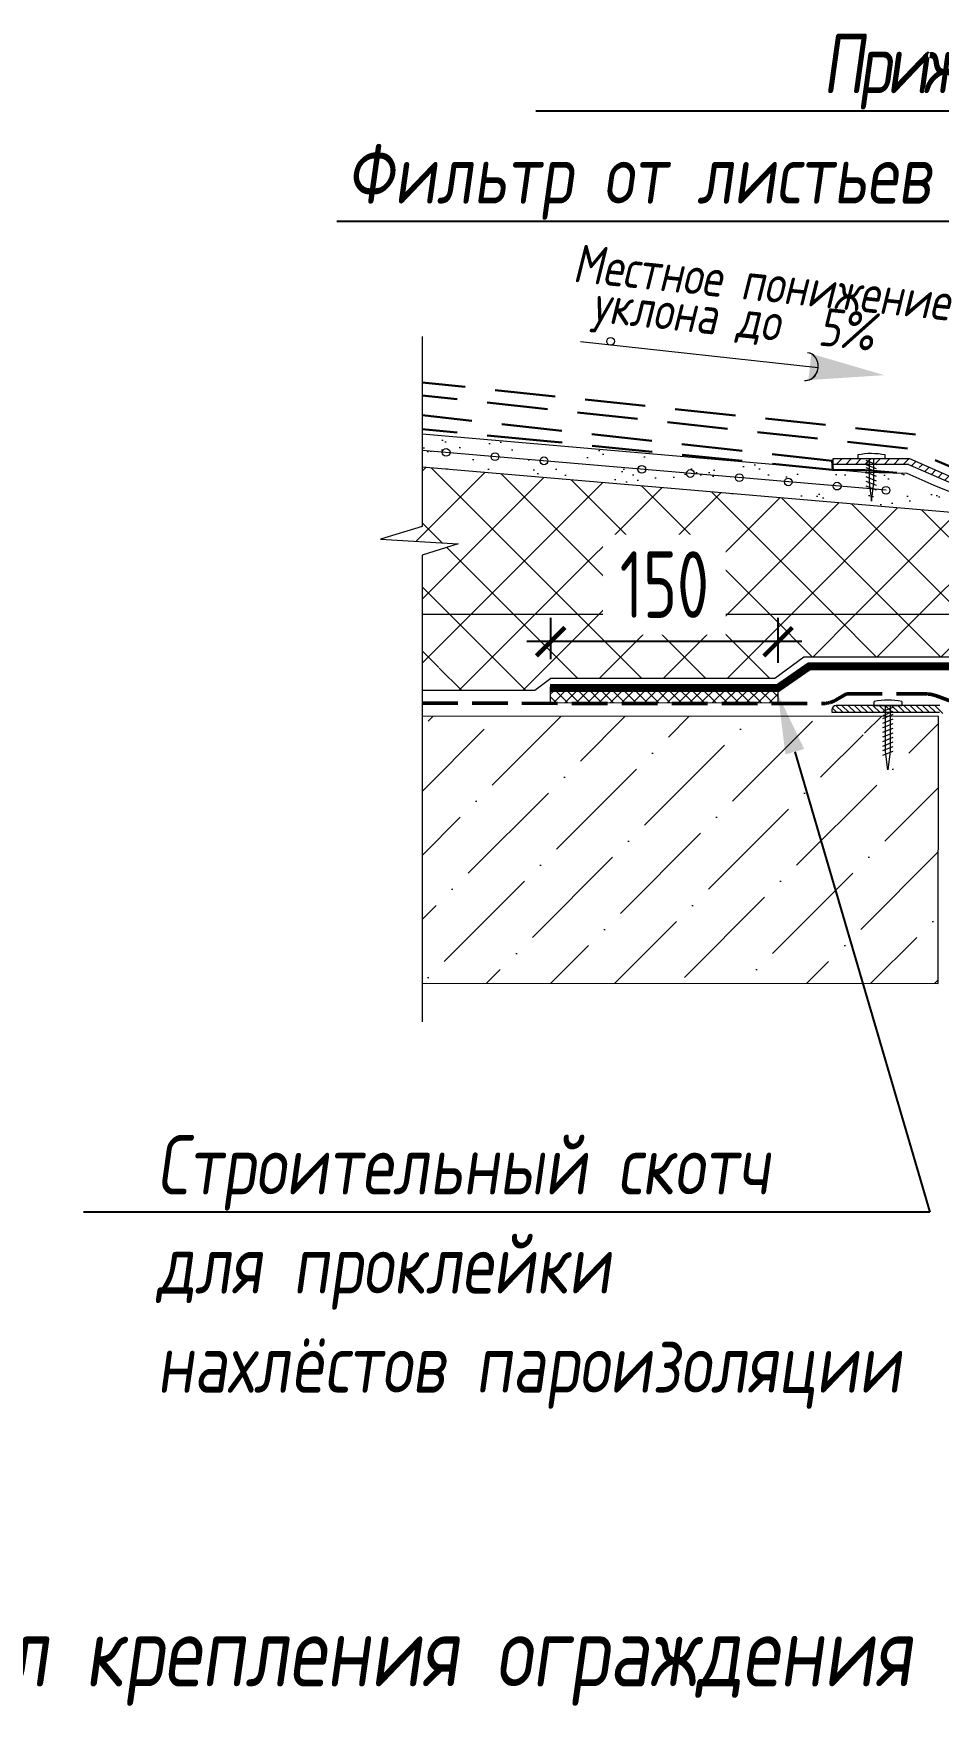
# Model space of a CAD drawing. Header units: millimetres. Extents: x -136099598 to 11807193, y 0 to 779331.
# Drawn here: x 722200 to 724103, y 383140 to 386664 of the extents above; entities that cross this region are included whole.
import ezdxf
from ezdxf import colors
from ezdxf.entities.mleader import LeaderData, LeaderLine
from ezdxf.math import Vec2, Vec3

# ---------------------------------------------------------------- set-up
doc = ezdxf.new("R2010")
doc.units = ezdxf.units.MM
doc.header["$MEASUREMENT"] = 0
doc.linetypes.add('DASHED', pattern=[19.05, 12.7, -6.35])
doc.linetypes.add('ГОСТ 2.303 4', pattern=[7, 5, -2, 0])
doc.layers.get('0').update_dxf_attribs({"color": 250, "lineweight": 9})
doc.layers.get('Defpoints').update_dxf_attribs({"color": 8})
doc.layers.add('АР_Кровельный аэратор', color=250, linetype='Continuous')
doc.layers.add('АР_Тонкие', color=250, linetype='Continuous', lineweight=5)
doc.layers.add('Штриховка', color=7, linetype='Continuous', lineweight=5)
doc.styles.add('ISOCPEUR', font='isocpeur.ttf', dxfattribs={"width": 0.7})
doc.styles.add('Архитект', font='isocpeur.ttf', dxfattribs={"width": 0.8, "oblique": 8})
doc.dimstyles.new('R_50', dxfattribs={"dimtxt": 140, "dimasz": 60, "dimexe": 50, "dimexo": 50, "dimgap": 50, "dimtad": 1, "dimdec": 0, "dimrnd": 5, "dimzin": 0, "dimdsep": 46, "dimtxsty": 'ISOCPEUR', "dimblk": 'ARCHTICK', "dimcen": 50, "dimdle": 50, "dimclrd": 256, "dimclre": 256, "dimclrt": 256, "dimadec": 0, "dimazin": 0, "dimtfac": 2, "dimtdec": 0, "dimtofl": 0, "dimtmove": 1, "dimatfit": 3, "dimfxl": 1, "dimtvp": 3, "dimtfill": 1, "dimtolj": 1, "dimtzin": 0, "dimarcsym": 0})
pattern_1 = [(45, (-85664.73, 159521.56), (-67.351921, 67.351921), []), (135, (-85664.73, 159521.56), (-67.351921, -67.351921), [])]

# ---------------------------------------------------------------- blocks, each defined once
blk = doc.blocks.new('_ArchTick')
at = {"color": 0, "linetype": 'ByBlock', "const_width": 0.15}
blk.add_lwpolyline([(-0.5, -0.5), (0.5, 0.5)], dxfattribs=at)
blk = doc.blocks.new('*D1342')
at = {"layer": 'Defpoints', "color": 0, "transparency": 16777216}
for p in [(723287.3, 385385.1), (723287.3, 385298.1), (723765.5, 385290.4)]:
    blk.add_point(p, dxfattribs=at)
at = {"layer": 'АР_Кровельный аэратор', "lineweight": -2, "transparency": 16777216}
for p, q in [((723287.3, 385348.1), (723287.3, 385435.1)), ((723765.5, 385340.4), (723765.5, 385435.1)), ((723815.5, 385385.1), (723237.3, 385385.1))]:
    blk.add_line(p, q, dxfattribs=at)
at = {"layer": 'АР_Кровельный аэратор', "lineweight": -2, "transparency": 16777216, "xscale": 60, "yscale": 60, "zscale": 60, "rotation": 180}
blk.add_blockref('_ArchTick', (723287.3, 385385.1), dxfattribs=at)
at = {"layer": 'АР_Кровельный аэратор', "lineweight": -2, "transparency": 16777216, "xscale": 60, "yscale": 60, "zscale": 60}
blk.add_blockref('_ArchTick', (723765.5, 385385.1), dxfattribs=at)
at = {"layer": 'АР_Кровельный аэратор', "lineweight": 15, "transparency": 16777216, "insert": (723526.4, 385505.1), "char_height": 140, "attachment_point": 5, "style": 'ISOCPEUR', "bg_fill": 3, "box_fill_scale": 1.25, "bg_fill_color": 256, "bg_fill_true_color": 13158600, "bg_fill_transparency": 0}
blk.add_mtext('\\A1;150', dxfattribs=at)

msp = doc.modelspace()

# ---------------------------------------------------------------- hatches: boundary and pattern name
at = {"layer": 'АР_Кровельный аэратор', "lineweight": 15}
h = msp.add_hatch(color=256, dxfattribs=at)
edge = h.paths.add_edge_path()
edge.add_line((723988.875, 385945.471), (723835.053, 385990.378))
edge.add_ellipse((723824.419, 385963.553), major_axis=(3.188, 28.998), ratio=0.87181763, start_angle=197.478759, end_angle=342.521241, ccw=False)
edge.add_line((723828.971, 385935.059), (723988.875, 385945.471))
h = msp.add_hatch(dxfattribs=at)
h.set_pattern_fill('AR-SAND', color=256, scale=1.8, style=0)
h.set_pattern_definition([(37.5, (-85664.73, 159521.56), (-2.8800563, 88.094383), [0, -69.4944, 0, -77.724, 0, -74.295]), (7.5, (-85664.73, 159521.56), (80.914191, 129.028518), [0, -37.4904, 0, -62.6364, 0, -24.003]), (327.5, (-85720.96, 159521.56), (142.3786266, 0.258693), [0, -22.86, 0, -82.296, 0, -107.442]), (317.5, (-85720.96, 159521.56), (137.440161, 40.127278), [0, -11.43, 0, -53.9496, 0, -61.722])])
h.paths.add_polyline_path([(724092.377, 385711.203), (724037.037, 385738.392), (723964.829, 385740.563), (723964.829, 385707.474), (723964.607, 385705.698), (723984.412, 385703.992, -0.95793233), (724000.628, 385703.294, -1), (723984.382, 385703.294, -0.02148576), (723984.412, 385703.992), (723964.607, 385705.698), (723960.272, 385671.023), (724219.965, 385648.653), (724219.962, 385662.521)])
h.paths.add_polyline_path([(723662.498, 385765.688), (723948.454, 385741.055, 0.02133015), (723953.225, 385740.849), (723956.957, 385740.846), (723956.937, 385708.399), (723956.875, 385708.425), (723957.134, 385706.341), (723897.761, 385711.456, 0.02133015), (723897.791, 385712.148, 0.95823064), (723881.576, 385712.85), (723794.925, 385720.314, 0.02133015), (723794.955, 385721.006, 0.95823064), (723778.739, 385721.709), (723692.088, 385729.173, 0.02133015), (723692.118, 385729.865, 0.95823064), (723675.903, 385730.567), (723668.042, 385731.244, 0.02133015), (723668.063, 385731.72, 0.41421356), (723662.48, 385737.31)])
h.paths.add_polyline_path([(723662.455, 385696.678), (723662.473, 385726.138, 0.38944259), (723668.042, 385731.244), (723675.903, 385730.567, 0.02133015), (723675.873, 385729.875, 0.95823064), (723692.088, 385729.173), (723778.739, 385721.709, 0.02133015), (723778.709, 385721.017, 0.95823064), (723794.925, 385720.314), (723881.576, 385712.85, 0.02133015), (723881.546, 385712.158, 0.95823064), (723897.761, 385711.456), (723957.134, 385706.341), (723961.54, 385670.914)])
edge = h.paths.add_edge_path()
edge.add_line((723016.925, 385821.299), (723016.925, 385787.333))
edge.add_line((723016.925, 385787.333), (723059.447, 385783.67))
edge.add_arc((723067.54, 385782.973), 8.123, -4.923417, 175.076583, ccw=False)
edge.add_line((723075.632, 385782.276), (723162.283, 385774.811))
edge.add_arc((723170.376, 385774.114), 8.123, -4.923417, 175.076583, ccw=False)
edge.add_line((723178.469, 385773.417), (723265.12, 385765.953))
edge.add_arc((723273.213, 385765.256), 8.123, -4.923417, 175.076583, ccw=False)
edge.add_line((723281.305, 385764.559), (723367.956, 385757.094))
edge.add_arc((723376.049, 385756.397), 8.123, -4.923417, 175.076583, ccw=False)
edge.add_line((723384.142, 385755.7), (723470.793, 385748.236))
edge.add_arc((723478.886, 385747.539), 8.123, -4.923417, 175.076583, ccw=False)
edge.add_line((723486.978, 385746.842), (723573.066, 385739.426))
edge.add_arc((723581.159, 385738.729), 8.123, -4.923417, 175.076583, ccw=False)
edge.add_line((723589.252, 385738.031), (723656.911, 385732.203))
edge.add_arc((723662.477, 385731.724), 5.586, 89.964353, 175.076583, ccw=False)
edge.add_line((723662.48, 385737.31), (723662.498, 385765.688))
edge.add_line((723662.498, 385765.688), (723016.925, 385821.299))
edge = h.paths.add_edge_path()
edge.add_line((723016.925, 385787.333), (723016.925, 385752.285))
edge.add_line((723016.925, 385752.285), (723662.455, 385696.678))
edge.add_line((723662.455, 385696.678), (723662.473, 385726.138))
edge.add_arc((723662.477, 385731.724), 5.586, 175.076583, 269.964353, ccw=False)
edge.add_line((723656.911, 385732.203), (723589.252, 385738.031))
edge.add_arc((723581.159, 385738.729), 8.123, 175.076583, 355.076583, ccw=False)
edge.add_line((723573.066, 385739.426), (723486.978, 385746.842))
edge.add_arc((723478.886, 385747.539), 8.123, 175.076583, 355.076583, ccw=False)
edge.add_line((723470.793, 385748.236), (723384.142, 385755.7))
edge.add_arc((723376.049, 385756.397), 8.123, 175.076583, 355.076583, ccw=False)
edge.add_line((723367.956, 385757.094), (723281.305, 385764.559))
edge.add_arc((723273.213, 385765.256), 8.123, 175.076583, 355.076583, ccw=False)
edge.add_line((723265.12, 385765.953), (723178.469, 385773.417))
edge.add_arc((723170.376, 385774.114), 8.123, 175.076583, 355.076583, ccw=False)
edge.add_line((723162.283, 385774.811), (723075.632, 385782.276))
edge.add_arc((723067.54, 385782.973), 8.123, 175.076583, 355.076583, ccw=False)
edge.add_line((723059.447, 385783.67), (723016.925, 385787.333))
h = msp.add_hatch(dxfattribs=at)
h.set_pattern_fill('ANSI37', color=256, scale=30, style=0)
h.set_pattern_definition(pattern_1)
h.paths.add_polyline_path([(727190.27, 385777.563), (726398.993, 385753.746), (725166.971, 385648.389), (725166.971, 385602.025), (725159.959, 385602.025), (725159.959, 385585.113), (725159.959, 385559.849), (725100.257, 385559.849), (725100.257, 385578.113), (725065.846, 385578.113), (725065.846, 385543.799), (725002.938, 385543.799), (725002.938, 385442.877), (726412.86, 385442.877), (727190.27, 385442.877)])
h.paths.add_polyline_path([(722979.73, 385597.372), (723092.71, 385590.542), (723016.925, 385566.705), (723016.925, 385442.877), (724383.971, 385442.877), (724384.02, 385543.735), (724321.112, 385543.721), (724321.105, 385578.036), (724286.694, 385578.028), (724286.698, 385559.764), (724226.996, 385559.752), (724226.991, 385585.016), (724226.987, 385601.928), (724219.975, 385601.927), (724219.965, 385648.653), (723016.925, 385752.285), (723016.925, 385627.525), (722979.73, 385615.935)])
h = msp.add_hatch(dxfattribs=at)
h.set_pattern_fill('ANSI31', color=256, scale=4.48, style=0)
h.set_pattern_definition([(45, (501265.037, 412872.382), (-10.0578869, 10.0578869), [])])
h.paths.add_polyline_path([(723880.779, 385769.336), (723880.782, 385757.837), (723949.306, 385757.852), (723957.234, 385765.783), (723957.233, 385769.352)])
h.paths.add_polyline_path([(723966.891, 385769.354), (723966.894, 385759.356), (723970.564, 385757.856), (724039.226, 385757.87), (724057.013, 385750.093, -0.62666967), (724065.77, 385746.265), (724205.883, 385685.004), (724231.294, 385685.004), (724231.294, 385608.359, 0.05592292), (724231.803, 385608.302), (724245.584, 385608.301), (724245.584, 385617.499, -0.41421356), (724236.385, 385626.698), (724236.385, 385645.095, -0.41421356), (724245.584, 385654.294), (724245.584, 385696.502), (724207.937, 385696.502), (724042.696, 385769.37)])
edge = h.paths.add_edge_path()
edge.add_line((724312.355, 385697.055), (724272.022, 385697.055))
edge.add_line((724272.022, 385697.055), (724272.029, 385608.3))
edge.add_line((724312.355, 385619.865), (724334.202, 385598.018))
edge.add_line((724312.355, 385697.055), (724312.355, 385619.865))
edge.add_line((724300.854, 385600.842), (724300.854, 385680.957))
edge.add_arc((724319.424, 385594.703), 4.599, 0, 85.307492)
edge.add_line((724324.024, 385555.784), (724324.024, 385594.703))
edge.add_line((724406.005, 385551.678), (724324.024, 385555.784))
edge.add_line((724334.202, 385569.09), (724334.202, 385598.018))
edge.add_line((724419.758, 385564.805), (724334.202, 385569.09))
edge.add_line((724419.994, 384851.447), (724419.813, 385564.805))
edge.add_line((724406.196, 384870.195), (724406.005, 385551.678))
edge.add_line((724287.474, 385685.556), (724287.474, 385608.3))
edge.add_line((724296.255, 385685.556), (724287.474, 385685.556))
edge.add_line((724272.031, 385608.301), (724291.595, 385608.301))
edge.add_line((724413.918, 384851.447), (724406.196, 384870.195))
edge.add_line((724419.994, 384852.716), (724418.723, 384851.447))
edge.add_line((724419.994, 384851.447), (724413.918, 384851.447))
edge = h.paths.add_edge_path(flags=17)
edge.add_arc((724296.255, 385680.957), 4.599, 0, 90)
h = msp.add_hatch(dxfattribs=at)
h.set_pattern_fill('ANSI37', color=256, scale=30, style=0)
h.set_pattern_definition(pattern_1)
h.paths.add_polyline_path([(727190.27, 385442.877), (726396.832, 385442.877), (725002.938, 385442.877), (725002.938, 385352.919), (725566.699, 385352.919), (725628.039, 385307.662), (726099.022, 385307.662), (726132.129, 385281.979), (727190.27, 385281.33), (727190.27, 385306.516), (727266.055, 385330.353), (727103.181, 385340.199), (727190.27, 385367.336)])
h.paths.add_polyline_path([(723016.925, 385318.215), (723016.925, 385282.876), (723254.22, 385282.874), (723287.344, 385308.536), (723758.327, 385308.243), (723819.695, 385353.463), (724383.958, 385353.278), (724383.971, 385442.877), (723016.925, 385442.877), (723016.925, 385332.686), (723055.515, 385330.353)])
h = msp.add_hatch(dxfattribs=at)
h.set_pattern_fill('ANSI37', color=256, scale=5.324113, style=0)
h.set_pattern_definition([(135.011904, (1129284.058, 418741.043), (11.9504916, 11.9554584), []), (45.011904, (1129284.058, 418741.043), (11.9554584, -11.9504916), [])])
h.paths.add_polyline_path([(723765.453, 385290.441), (723286.217, 385290.342), (723286.224, 385256.77), (723765.46, 385256.87)])
h = msp.add_hatch(dxfattribs=at)
h.set_pattern_fill('ANSI36', color=256, scale=30, style=0)
h.set_pattern_definition([(45, (-85664.73, 159521.56), (50.513941, 185.217782), [238.125, -47.625, 0, -47.625])])
h.paths.add_polyline_path([(723016.925, 385228.443), (723016.925, 384666.846), (724102.085, 384666.171), (724102.441, 385227.768), (723948.701, 385227.864), (723948.686, 385202.609), (723945.685, 385178.722), (723942.714, 385202.613), (723942.728, 385225.11), (723935.986, 385227.872)])

# ---------------------------------------------------------------- linework, layer by layer
for p, q in [((723849.7, 385960.774), (723350.288, 386015.683)), ((723948.454, 385741.055), (723016.925, 385821.299)), ((723992.505, 385703.294), (723016.925, 385787.333)), ((724042.696, 385769.37), (723880.779, 385769.336)), ((723880.779, 385769.336), (723880.782, 385757.837)), ((723932.873, 385777.71), (723932.875, 385769.347)), ((723990.6, 385769.359), (723932.875, 385769.347)), ((723949.306, 385757.852), (723960.802, 385769.352)), ((723972.193, 385757.191), (723950.808, 385765.93)), ((723990.825, 385769.359), (723990.823, 385777.594)), ((724207.937, 385696.502), (724042.696, 385769.37)), ((724219.965, 385648.653), (723016.925, 385752.285)), ((724040.644, 385757.871), (723880.782, 385757.837)), ((724037.037, 385738.392), (723948.454, 385741.055)), ((723972.194, 385748.442), (723950.81, 385757.181)), ((723972.231, 385742.134), (723950.847, 385750.873)), ((723972.233, 385732.476), (723950.849, 385741.215)), ((723972.235, 385722.818), (723950.851, 385731.557)), ((724093.345, 385713.222), (724037.037, 385738.392)), ((724205.883, 385685.004), (724039.226, 385757.87)), ((723972.237, 385713.16), (723950.853, 385721.899)), ((723972.239, 385703.501), (723950.855, 385712.24)), ((724219.962, 385662.521), (724093.345, 385713.222)), ((723016.925, 385442.877), (727190.27, 385442.877)), ((723758.327, 385308.243), (723819.695, 385353.463)), ((723819.695, 385353.463), (724384.02, 385353.277)), ((723254.22, 385282.874), (723287.344, 385308.536)), ((723287.344, 385308.536), (723758.327, 385308.243)), ((723016.925, 385282.876), (723254.22, 385282.874)), ((723878.658, 385241.649), (723878.658, 385236.685)), ((723878.659, 385236.685), (724104.98, 385236.685)), ((723888.3, 385236.685), (723879.617, 385245.369)), ((723901.309, 385236.685), (723887.173, 385250.822)), ((724105.239, 385250.847), (723887.857, 385250.847)), ((723914.318, 385236.685), (723900.524, 385250.479)), ((723927.327, 385236.685), (723913.533, 385250.479)), ((723940.336, 385236.685), (723926.542, 385250.479)), ((723953.345, 385236.685), (723939.551, 385250.479)), ((723966.354, 385236.685), (723952.56, 385250.479)), ((723979.363, 385236.685), (723965.569, 385250.479)), ((723967.461, 385250.847), (723967.461, 385259.083)), ((723967.686, 385250.847), (724025.411, 385250.847)), ((723992.373, 385236.685), (723978.578, 385250.479)), ((723986.06, 385223.627), (724007.443, 385232.37)), ((723986.095, 385238.683), (724007.479, 385247.427)), ((723986.095, 385229.934), (724007.479, 385238.678)), ((724005.382, 385236.685), (723991.587, 385250.479)), ((724018.391, 385236.685), (724004.596, 385250.479)), ((724031.4, 385236.685), (724017.605, 385250.479)), ((724025.411, 385259.21), (724025.411, 385250.847)), ((724044.409, 385236.685), (724030.614, 385250.479)), ((724057.418, 385236.685), (724043.623, 385250.479)), ((724070.427, 385236.685), (724056.632, 385250.479)), ((724083.436, 385236.685), (724069.641, 385250.479)), ((724096.445, 385236.685), (724082.651, 385250.479)), ((724112.013, 385234.126), (724095.66, 385250.479)), ((723986.06, 385213.969), (724007.443, 385222.712)), ((723986.06, 385204.31), (724007.443, 385213.054)), ((723986.06, 385194.652), (724007.443, 385203.395)), ((723986.06, 385184.994), (724007.443, 385193.737)), ((723986.06, 385175.336), (724007.443, 385184.079)), ((723986.06, 385165.677), (724007.443, 385174.421)), ((723986.06, 385156.019), (724007.443, 385164.762)), ((723986.06, 385146.361), (724007.443, 385155.104))]:
    msp.add_line(p, q, dxfattribs=at)
for points in [[(723016.925, 386026.947), (723016.925, 385627.525), (722929.836, 385600.388), (723092.71, 385590.542), (723016.925, 385566.705), (723016.925, 384585.421)], [(723957.233, 385769.352), (723957.244, 385718.82), (723962.081, 385680.188), (723966.902, 385718.822), (723966.891, 385769.354)], [(724001.052, 385250.847), (724001.052, 385154.429), (723996.223, 385115.796), (723991.394, 385154.429), (723991.394, 385250.847)], [(723016.925, 384666.846), (724102.085, 384666.171), (724102.441, 385227.768), (723016.925, 385228.443)]]:
    msp.add_lwpolyline(points, dxfattribs=at)
at = {"layer": 'АР_Кровельный аэратор', "lineweight": 15, "const_width": 16.8, "flags": 128}
msp.add_lwpolyline([(724396.103, 385543.775), (724396.147, 385333.194), (723830.535, 385333.014), (723765.453, 385287.937), (723286.218, 385287.838), (723286.218, 385287.838)], dxfattribs=at)
at = {"layer": 'АР_Кровельный аэратор', "lineweight": 15}
msp.add_lwpolyline([(723765.453, 385290.441), (723286.217, 385290.342), (723286.224, 385256.77), (723765.46, 385256.87)], close=True, dxfattribs=at)
for centre in [(723413.244, 386016.586), (723067.54, 385782.973), (723170.376, 385774.114), (723273.213, 385765.256), (723478.886, 385747.539), (723581.159, 385738.729), (723683.996, 385729.87), (723786.832, 385721.012), (723889.669, 385712.153), (723992.505, 385703.294)]:
    msp.add_circle(centre, 8.123, dxfattribs=at)
for centre, radius, start, end in [((723961.562, 385634.368), 146.184, 78.453544, 101.317908), ((723953.496, 385796.235), 56, 265.124134, 270.011904), ((723887.857, 385241.649), 9.199, 90, 180), ((723996.751, 385115.863), 146.184, 78.693996, 101.55836)]:
    msp.add_arc(centre, radius, start, end, dxfattribs=at)
for start_param, end_param in [(3.14159265, 6.28318531), (4.71238898, 6.28318531), (3.14159265, 4.71238898)]:
    msp.add_ellipse((723824.419, 385963.553), major_axis=(3.188, 28.998), ratio=0.87181763, start_param=start_param, end_param=end_param, dxfattribs=at)
at = {"layer": 'АР_Тонкие', "color": 5, "linetype": 'DASHED', "lineweight": 30, "ltscale": 10}
for points in [[(724054.615, 385820.854), (723016.925, 385930.123)], [(724212.437, 385716.718), (724037.807, 385791.269), (723016.925, 385902.81)]]:
    msp.add_lwpolyline(points, dxfattribs=at)
at = {"layer": 'АР_Тонкие', "color": 1, "linetype": 'DASHED', "lineweight": 30, "ltscale": 10}
for points in [[(724014.989, 385740.247), (723948.752, 385745.818), (723880.784, 385746.234), (723878.992, 385765.289), (723016.925, 385861.02)], [(723280.234, 385806.652), (723016.925, 385831.702)], [(723879.799, 385746.318), (723280.234, 385806.652)]]:
    msp.add_lwpolyline(points, dxfattribs=at)
at = {"layer": 'Штриховка', "color": 6, "linetype": 'ГОСТ 2.303 4', "lineweight": 50, "ltscale": 15}
msp.add_lwpolyline([(723016.925, 385255.601), (723859.457, 385255.077, 0.13100501), (723887.338, 385262.491), (723909.606, 385275.253), (724077.062, 385275.149, -0.0881611), (724096.354, 385271.709), (724222.325, 385225.389)], format="xyb", dxfattribs=at)

# ---------------------------------------------------------------- texts
at = {"layer": 'АР_Кровельный аэратор', "lineweight": 15, "style": 'Архитект', "oblique": 8, "width": 0.8}
for s, p in [('Местное понижение ', (723332.646, 386142.024)), (' уклона до  5%%% ', (723331.283, 386061.956))]:
    msp.add_text(s, height=80, rotation=354.068438, dxfattribs=at).set_placement(p)
at = {"layer": 'АР_Кровельный аэратор', "lineweight": 15, "insert": (718640.673, 383338.288), "char_height": 150, "width": 10442.78964, "attachment_point": 1, "style": 'Архитект'}
msp.add_mtext('\\pxi21.83903;Узел крепления ограждения к парапету в осях 3-21/Л, Л-И/3, И-Л/21', dxfattribs=at)

# ---------------------------------------------------------------- leaders
at = {"layer": 'АР_Кровельный аэратор', "lineweight": 15}
ml = msp.add_multileader_mtext('Standard', dxfattribs=at)
ml.set_content('{\\T0.85;Прижимной металлический фланец}', color=256, style='Архитект')
ml.set_leader_properties()
ml.build(insert=Vec2(0, 0))
ml.multileader.update_dxf_attribs({"text_left_attachment_type": 6, "text_right_attachment_type": 6, "dogleg_length": 50, "arrow_head_size": 125})
ctx = ml.context
ctx.base_point, ctx.char_height, ctx.arrow_head_size, ctx.landing_gap_size, ctx.plane_origin = Vec3(723845.86, 386500.449), 125, 125, 12.5, Vec3(726771.858, 384077.226)
ctx.left_attachment, ctx.right_attachment = 6, 6
notes = []
notes.append((ctx, [(0, (1, 1, 0), (725767.519, 386500.449), (-1, 0), 50, [(0, [(725359.553, 385758.006)], 0, [])])]))
ctx.mtext.insert, ctx.mtext.flow_direction = Vec3(723858.36, 386662.949), 5
ml = msp.add_multileader_mtext('Standard', dxfattribs=at)
ml.set_content('Фильтр от листьев', color=256, style='Архитект')
ml.set_leader_properties()
ml.build(insert=Vec2(0, 0))
ml.multileader.update_dxf_attribs({"text_left_attachment_type": 6, "text_right_attachment_type": 6, "dogleg_length": 50, "arrow_head_size": 125})
ctx = ml.context
ctx.base_point, ctx.char_height, ctx.arrow_head_size, ctx.landing_gap_size, ctx.plane_origin = Vec3(722846.405, 386268.552), 125, 125, 12.5, Vec3(726911.747, 383873.636)
ctx.left_attachment, ctx.right_attachment = 6, 6
notes.append((ctx, [(0, (1, 1, 0), (724168.973, 386268.552), (-1, 0), 50, [(0, [(724522.336, 385919.215)], 0, [])])]))
ctx.mtext.insert, ctx.mtext.flow_direction = Vec3(722858.905, 386431.052), 5
ml = msp.add_multileader_mtext('Standard', dxfattribs=at)
ml.set_content('Строительный скотч\\Pдля проклейки\\Pнахлёстов пароизоляции', color=256, style='Архитект')
ml.set_leader_properties()
ml.build(insert=Vec2(0, 0))
ml.multileader.update_dxf_attribs({"text_left_attachment_type": 6, "text_right_attachment_type": 6, "dogleg_length": 50, "arrow_head_size": 125})
ctx = ml.context
ctx.base_point, ctx.char_height, ctx.arrow_head_size, ctx.landing_gap_size, ctx.plane_origin = Vec3(722446.758, 384185.206), 125, 125, 12.5, Vec3(726911.747, 381671.644)
ctx.left_attachment, ctx.right_attachment = 6, 6
notes.append((ctx, [(0, (1, 1, 0), (724084.325, 384185.206), (-1, 0), 50, [(0, [(723765.456, 385273.656)], 0, [])])]))
ctx.mtext.insert, ctx.mtext.flow_direction = Vec3(722459.258, 384347.706), 5
for ctx, leaders in notes:
    for number, flags, end, landing, length, lines in leaders:
        leader = LeaderData()
        leader.index, (leader.has_last_leader_line, leader.has_dogleg_vector, leader.attachment_direction) = number, flags
        leader.last_leader_point, leader.dogleg_vector, leader.dogleg_length = Vec3(end), Vec3(landing), length
        for number, points, colour, breaks in lines:
            line = LeaderLine()
            line.index, line.vertices, line.color, line.breaks = number, Vec3.list(points), colors.encode_raw_color(colour), breaks
            leader.lines.append(line)
        ctx.leaders.append(leader)

# ---------------------------------------------------------------- next in the draw order: dimensions: what is measured, and where the dimension line sits
dim = msp.add_linear_dim(base=(723287.344, 385385.092), p1=(723765.453, 385290.441), p2=(723287.344, 385298.054), angle=180, text='150', dimstyle='R_50', override={"dimpost": '\\X'}, dxfattribs=at)
dim.commit()
dim.dimension.update_dxf_attribs({"geometry": '*D1342', "text_midpoint": (723526.398, 385505.092)})

doc.saveas('drawing.dxf')
